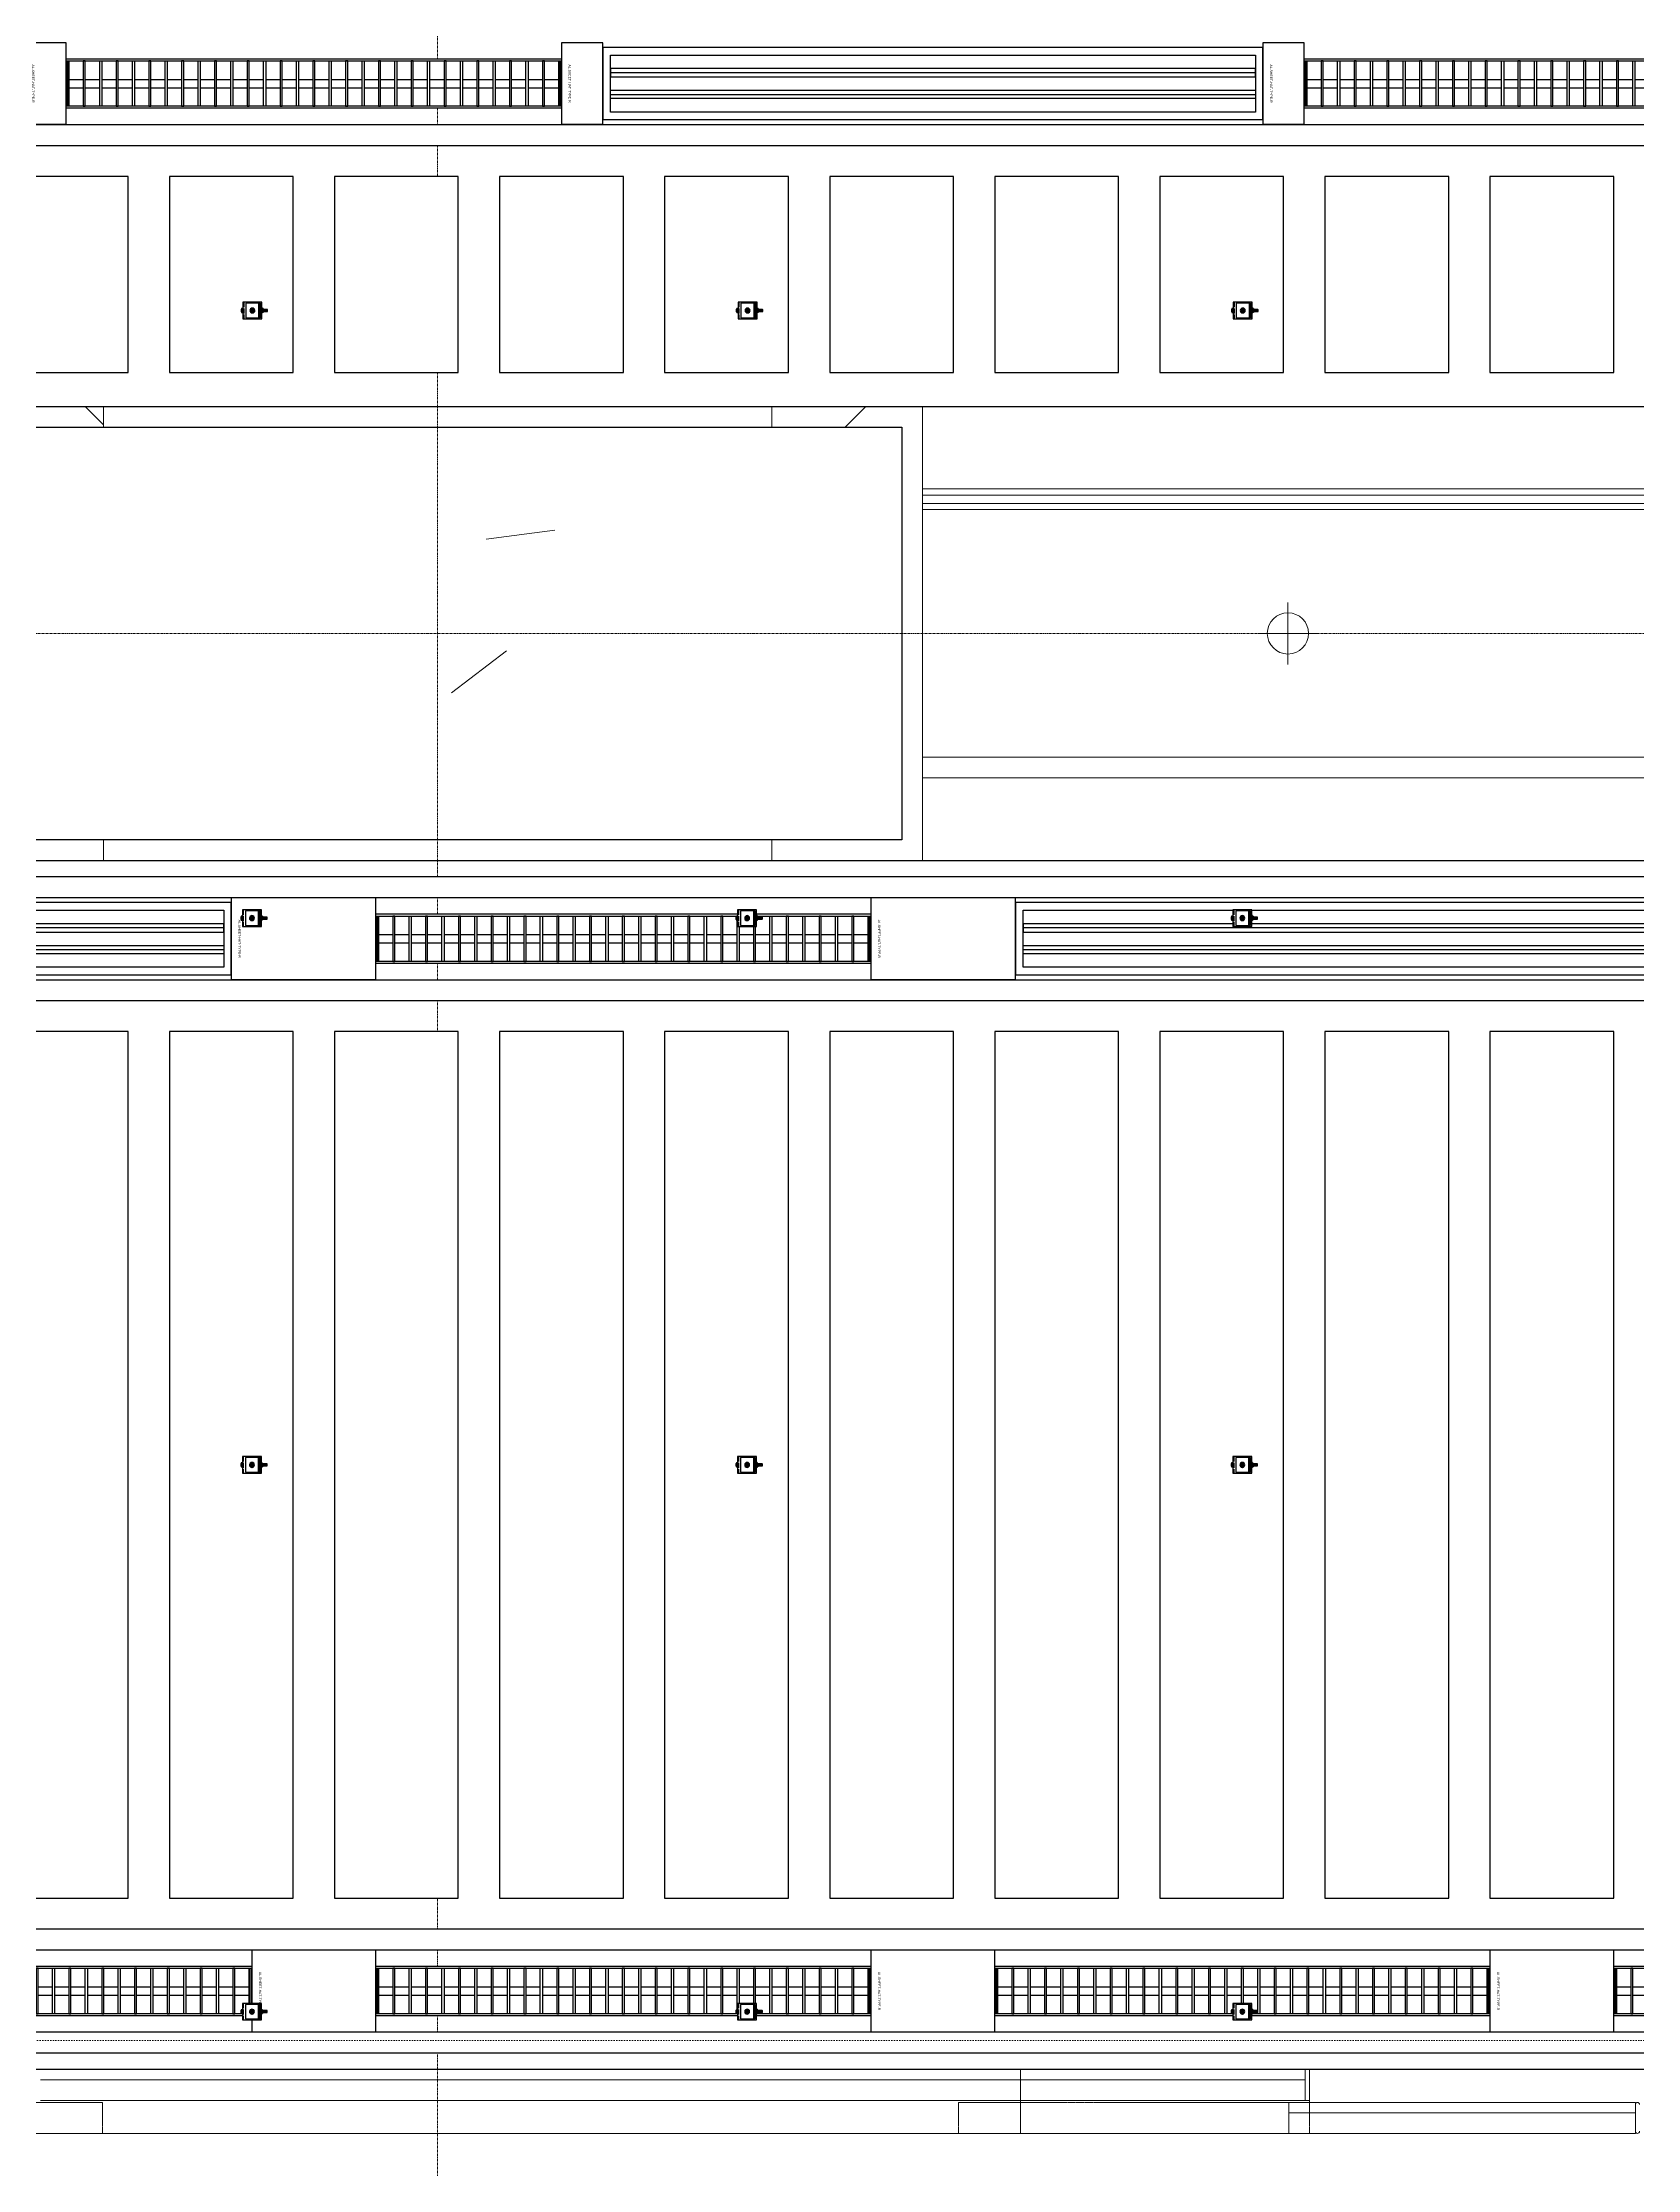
# Model space of a CAD drawing. Header units: millimetres. Extents: x -962357 to -591296, y -195428 to 59420.
# Drawn here: x -791238 to -787373, y -143 to 5012 of the extents above; entities that cross this region are included whole.
import ezdxf
from ezdxf.enums import TextEntityAlignment as Align

# ---------------------------------------------------------------- set-up
doc = ezdxf.new("R2010")
doc.units = ezdxf.units.MM
for name, pattern in [('ACAD_ISO02W100', [15, 12, -3]), ('DASH', [6.35, 3.175, -3.175]), ('DPA_Grid _ Level 100', [10, 5.5, -1.6, 1.3, -1.6]), ('DPA_Hidden 500', [1.4, 0.8, -0.6])]:
    doc.linetypes.add(name, pattern=pattern)
for name, color, linetype in [('000 - CSD_PL_001 - ASCESSORIES', 251, 'Continuous'), ('000 - H A T C H', 8, 'Continuous'), ('000 - WIPEOUT', 250, 'Continuous'), ('001 - ASCESSORIES', 251, 'Continuous'), ('008 - LIGHTING', 1, 'Continuous'), ('A04_TUBE SERIES', 2, 'Continuous'), ('A11_ALU.SOLID SHEET', 2, 'Continuous')]:
    doc.layers.add(name, color=color, linetype=linetype)
for name, color, linetype, lineweight in [('A-COLS', 5, 'Continuous', 25), ('A-COLS-E', 1, 'Continuous', 9), ('A-DETL-GENF', 2, 'Continuous', 9), ('A-GENM', 1, 'Continuous', 9), ('A-GENM-HDLN', 2, 'DPA_Hidden 500', 9), ('A-GLAZ-CURT', 2, 'Continuous', 9), ('A-WALL', 5, 'Continuous', 9), ('A-WALL-FNSH', 2, 'Continuous', 9), ('A-WALL-PATT', 1, 'Continuous', 9), ('E-LITE-EQPM', 2, 'Continuous', 9), ('I-WALL-E', 2, 'Continuous', 9), ('Q-SPCQ', 2, 'Continuous', 9), ('Q-SPCQ-HDLN', 2, 'DASH', 9), ('S-GRID', 251, 'Continuous', 9), ('WALL-E', 2, 'Continuous', 9)]:
    doc.layers.add(name, color=color, linetype=linetype, lineweight=lineweight)
doc.layers.get('000 - CSD_PL_001 - ASCESSORIES').off()

# ---------------------------------------------------------------- blocks, each defined once
blk = doc.blocks.new('System Panel - DPA-AR_Metal Ceiling Rectangular Panel-13139266-4180-01 LOWER PLATFORM LEVEL - REFLECTED CEILING PLAN')
at = {"layer": 'A-GLAZ-CURT'}
for p, q in [((-821182.4, 4129), (-823307.4, 4129)), ((-823307.4, 4129), (-821182.4, 4129)), ((-821182.4, 3929), (-821182.4, 4129)), ((-821182.4, 4129), (-821182.4, 3929)), ((-823307.3, 3929), (-821182.4, 3929)), ((-821182.4, 3929), (-823307.3, 3929))]:
    blk.add_line(p, q, dxfattribs=at)
blk = doc.blocks.new('System Panel - DPA-AR_Metal Ceiling Rectangular Panel-V24-4180-01 LOWER PLATFORM LEVEL - REFLECTED CEILING PLAN')
at = {"layer": 'A-GLAZ-CURT'}
for p, q in [((-821182.4, 3229), (-823307.3, 3229)), ((-823307.3, 3229), (-821182.4, 3229)), ((-821182.4, 3029), (-821182.4, 3229)), ((-821182.4, 3229), (-821182.4, 3029)), ((-823307.4, 3029), (-821182.4, 3029)), ((-821182.4, 3029), (-823307.4, 3029))]:
    blk.add_line(p, q, dxfattribs=at)
blk = doc.blocks.new('System Panel - DPA-AR_Metal Ceiling Rectangular Panel-13139320-4180-01 LOWER PLATFORM LEVEL - REFLECTED CEILING PLAN')
at = {"layer": 'A-GLAZ-CURT'}
for p, q in [((-821182.4, 3879), (-823307.3, 3879)), ((-823307.3, 3879), (-821182.4, 3879)), ((-821182.4, 3279), (-821182.4, 3879)), ((-821182.4, 3879), (-821182.4, 3279)), ((-823307.3, 3279), (-821182.4, 3279)), ((-821182.4, 3279), (-823307.3, 3279))]:
    blk.add_line(p, q, dxfattribs=at)
blk = doc.blocks.new('*U403')
at = {"layer": 'A-GLAZ-CURT'}
for name in ['System Panel - DPA-AR_Metal Ceiling Rectangular Panel-13139266-4180-01 LOWER PLATFORM LEVEL - REFLECTED CEILING PLAN', 'System Panel - DPA-AR_Metal Ceiling Rectangular Panel-13139320-4180-01 LOWER PLATFORM LEVEL - REFLECTED CEILING PLAN', 'System Panel - DPA-AR_Metal Ceiling Rectangular Panel-V24-4180-01 LOWER PLATFORM LEVEL - REFLECTED CEILING PLAN']:
    blk.add_blockref(name, (778882.4, -3579), dxfattribs=at)
blk = doc.blocks.new('*U634')
at = {"color": 1}
blk.add_wipeout([(600, -60), (-600, -60), (-600, 60), (600, 60)], dxfattribs=at).dxf.layer = '000 - WIPEOUT'
at = {"layer": '001 - ASCESSORIES', "color": 0}
blk.add_lwpolyline([(600, -60), (-600, -60), (-600, 60), (600, 60)], close=True, dxfattribs=at)
at = {"layer": '001 - ASCESSORIES'}
for points in [[(-593.5, -55), (-598.5, -55), (-598.5, 55), (-593.5, 55)], [(595, -55), (-595, -55), (-595, 55), (595, 55)], [(-558.8, -55), (-553.8, -55), (-553.8, 55), (-558.8, 55)], [(-514, -55), (-519, -55), (-519, 55), (-514, 55)], [(-479.3, -55), (-474.3, -55), (-474.3, 55), (-479.3, 55)], [(-434.6, -55), (-439.6, -55), (-439.6, 55), (-434.6, 55)], [(-399.8, -55), (-394.8, -55), (-394.8, 55), (-399.8, 55)], [(-355.1, -55), (-360.1, -55), (-360.1, 55), (-355.1, 55)], [(-320.4, -55), (-315.4, -55), (-315.4, 55), (-320.4, 55)], [(-275.6, -55), (-280.6, -55), (-280.6, 55), (-275.6, 55)], [(-240.9, -55), (-235.9, -55), (-235.9, 55), (-240.9, 55)], [(-196.2, -55), (-201.2, -55), (-201.2, 55), (-196.2, 55)], [(-161.4, -55), (-156.4, -55), (-156.4, 55), (-161.4, 55)], [(-116.7, -55), (-121.7, -55), (-121.7, 55), (-116.7, 55)], [(-82, -55), (-77, -55), (-77, 55), (-82, 55)], [(-37.2, -55), (-42.2, -55), (-42.2, 55), (-37.2, 55)], [(-2.5, -55), (2.5, -55), (2.5, 55), (-2.5, 55)], [(42.2, -55), (37.2, -55), (37.2, 55), (42.2, 55)], [(77, -55), (82, -55), (82, 55), (77, 55)], [(121.7, -55), (116.7, -55), (116.7, 55), (121.7, 55)], [(156.4, -55), (161.4, -55), (161.4, 55), (156.4, 55)], [(201.2, -55), (196.2, -55), (196.2, 55), (201.2, 55)], [(235.9, -55), (240.9, -55), (240.9, 55), (235.9, 55)], [(280.6, -55), (275.6, -55), (275.6, 55), (280.6, 55)], [(315.4, -55), (320.4, -55), (320.4, 55), (315.4, 55)], [(360.1, -55), (355.1, -55), (355.1, 55), (360.1, 55)], [(394.8, -55), (399.8, -55), (399.8, 55), (394.8, 55)], [(439.6, -55), (434.6, -55), (434.6, 55), (439.6, 55)], [(474.3, -55), (479.3, -55), (479.3, 55), (474.3, 55)], [(519, -55), (514, -55), (514, 55), (519, 55)], [(553.8, -55), (558.8, -55), (558.8, 55), (553.8, 55)], [(598.5, -55), (593.5, -55), (593.5, 55), (598.5, 55)]]:
    blk.add_lwpolyline(points, close=True, dxfattribs=at)
for points in [[(-593.5, 10), (-558.8, 10)], [(-553.8, 10), (-519, 10)], [(-514, 10), (-479.3, 10)], [(-474.3, 10), (-439.6, 10)], [(-434.6, 10), (-399.8, 10)], [(-394.8, 10), (-360.1, 10)], [(-355.1, 10), (-320.4, 10)], [(-315.4, 10), (-280.6, 10)], [(-275.6, 10), (-240.9, 10)], [(-235.9, 10), (-201.2, 10)], [(-196.2, 10), (-161.4, 10)], [(-156.4, 10), (-121.7, 10)], [(-116.7, 10), (-82, 10)], [(-77, 10), (-42.2, 10)], [(-37.2, 10), (-2.5, 10)], [(2.5, 10), (37.2, 10)], [(42.2, 10), (77, 10)], [(82, 10), (116.7, 10)], [(121.7, 10), (156.4, 10)], [(161.4, 10), (196.2, 10)], [(201.2, 10), (235.9, 10)], [(240.9, 10), (275.6, 10)], [(280.6, 10), (315.4, 10)], [(320.4, 10), (355.1, 10)], [(360.1, 10), (394.8, 10)], [(399.8, 10), (434.6, 10)], [(439.6, 10), (474.3, 10)], [(479.3, 10), (514, 10)], [(519, 10), (553.8, 10)], [(558.8, 10), (593.5, 10)], [(-593.5, -10), (-558.8, -10)], [(-553.8, -10), (-519, -10)], [(-514, -10), (-479.3, -10)], [(-474.3, -10), (-439.6, -10)], [(-434.6, -10), (-399.8, -10)], [(-394.8, -10), (-360.1, -10)], [(-355.1, -10), (-320.4, -10)], [(-315.4, -10), (-280.6, -10)], [(-275.6, -10), (-240.9, -10)], [(-235.9, -10), (-201.2, -10)], [(-196.2, -10), (-161.4, -10)], [(-156.4, -10), (-121.7, -10)], [(-116.7, -10), (-82, -10)], [(-77, -10), (-42.2, -10)], [(-37.2, -10), (-2.5, -10)], [(2.5, -10), (37.2, -10)], [(42.2, -10), (77, -10)], [(82, -10), (116.7, -10)], [(121.7, -10), (156.4, -10)], [(161.4, -10), (196.2, -10)], [(201.2, -10), (235.9, -10)], [(240.9, -10), (275.6, -10)], [(280.6, -10), (315.4, -10)], [(320.4, -10), (355.1, -10)], [(360.1, -10), (394.8, -10)], [(399.8, -10), (434.6, -10)], [(439.6, -10), (474.3, -10)], [(479.3, -10), (514, -10)], [(519, -10), (553.8, -10)], [(558.8, -10), (593.5, -10)]]:
    blk.add_lwpolyline(points, dxfattribs=at)
blk = doc.blocks.new('*U374')
at = {"layer": '001 - ASCESSORIES', "color": 0, "linetype": 'ByBlock'}
blk.add_lwpolyline([(800, 87.5), (-800, 87.5), (-800, -87.5), (800, -87.5)], close=True, dxfattribs=at)
at = {"layer": '001 - ASCESSORIES', "linetype": 'ByBlock'}
for points in [[(-781.5, 69), (781.5, 69), (781.5, -69), (-781.5, -69)], [(781.5, 36.3), (-781.5, 36.3), (-781.5, 16.3), (781.5, 16.3)], [(-781.5, -16.3), (781.5, -16.3), (781.5, -36.3), (-781.5, -36.3)]]:
    blk.add_lwpolyline(points, close=True, dxfattribs=at)
for points in [[(781.5, 26.3), (-781.5, 26.3)], [(-781.5, -26.3), (781.5, -26.3)]]:
    blk.add_lwpolyline(points, dxfattribs=at)
blk = doc.blocks.new('*U549')
blk.add_attdef('EXTR.OVL-LENGTH_', (-25, -59.1), '', height=5)
blk.add_wipeout([(-25, 0), (25, 0), (25, 9187.5), (-25, 9187.5)]).dxf.layer = '000 - WIPEOUT'
at = {"layer": 'A04_TUBE SERIES', "color": 0}
blk.add_lwpolyline([(-25, 0), (25, 0), (25, 9187.5), (-25, 9187.5)], close=True, dxfattribs=at)
blk = doc.blocks.new('*U499')
at = {"layer": 'A11_ALU.SOLID SHEET', "color": 0}
blk.add_lwpolyline([(350, -98.8), (350, 98.8), (0, 98.8), (0, -98.8)], close=True, dxfattribs=at)
at = {"layer": 'Defpoints', "color": 250}
blk.add_point((0, 0), dxfattribs=at)
blk.add_text('AL.SHEET-HAT-TYPE-R', height=6, rotation=270, dxfattribs=at).set_placement((15, 0), align=Align.BOTTOM_CENTER)
blk = doc.blocks.new('*U627')
blk.add_attdef('EXTR.OVL-LENGTH_', (-25, -59.1), '', height=5)
blk.add_wipeout([(-25, 0), (25, 0), (25, 67400), (-25, 67400)]).dxf.layer = '000 - WIPEOUT'
at = {"layer": 'A04_TUBE SERIES', "color": 0}
blk.add_lwpolyline([(-25, 0), (25, 0), (25, 67400), (-25, 67400)], close=True, dxfattribs=at)
blk = doc.blocks.new('*U628')
blk.add_attdef('EXTR.OVL-LENGTH_', (-25, -59.1), '', height=5)
blk.add_wipeout([(-25, 0), (25, 0), (25, 67400), (-25, 67400)]).dxf.layer = '000 - WIPEOUT'
at = {"layer": 'A04_TUBE SERIES', "color": 0}
blk.add_lwpolyline([(-25, 0), (25, 0), (25, 67400), (-25, 67400)], close=True, dxfattribs=at)
blk = doc.blocks.new('*U500')
at = {"layer": 'A11_ALU.SOLID SHEET', "color": 0}
blk.add_lwpolyline([(300, -98.8), (300, 98.8), (0, 98.8), (0, -98.8)], close=True, dxfattribs=at)
at = {"layer": 'Defpoints', "color": 250}
blk.add_point((0, 0), dxfattribs=at)
blk.add_text('AL.SHEET-HAT-TYPE-R', height=6, rotation=270, dxfattribs=at).set_placement((15, 0), align=Align.BOTTOM_CENTER)
blk = doc.blocks.new('*U632')
blk.add_attdef('EXTR.OVL-LENGTH_', (-25, -59.1), '', height=5)
blk.add_wipeout([(-25, 0), (25, 0), (25, 67400), (-25, 67400)]).dxf.layer = '000 - WIPEOUT'
at = {"layer": 'A04_TUBE SERIES', "color": 0}
blk.add_lwpolyline([(-25, 0), (25, 0), (25, 67400), (-25, 67400)], close=True, dxfattribs=at)
blk = doc.blocks.new('*U633')
blk.add_attdef('EXTR.OVL-LENGTH_', (-25, -59.1), '', height=5)
blk.add_wipeout([(-25, 0), (25, 0), (25, 67400), (-25, 67400)]).dxf.layer = '000 - WIPEOUT'
at = {"layer": 'A04_TUBE SERIES', "color": 0}
blk.add_lwpolyline([(-25, 0), (25, 0), (25, 67400), (-25, 67400)], close=True, dxfattribs=at)
blk = doc.blocks.new('*U614')
at = {"color": 3}
for points in [[(-1050, -26850), (1050, -26850), (1050, -27150), (-1050, -27150)], [(-1050, -27250), (1050, -27250), (1050, -27550), (-1050, -27550)], [(-1050, -27650), (1050, -27650), (1050, -27950), (-1050, -27950)], [(-1050, -28050), (1050, -28050), (1050, -28350), (-1050, -28350)], [(-1050, -28450), (1050, -28450), (1050, -28750), (-1050, -28750)], [(-1050, -28850), (1050, -28850), (1050, -29150), (-1050, -29150)], [(-1050, -29250), (1050, -29250), (1050, -29550), (-1050, -29550)], [(-1050, -29650), (1050, -29650), (1050, -29950), (-1050, -29950)], [(-1050, -30050), (1050, -30050), (1050, -30350), (-1050, -30350)], [(-1050, -30450), (1050, -30450), (1050, -30750), (-1050, -30750)]]:
    blk.add_wipeout(points, dxfattribs=at).dxf.layer = '000 - WIPEOUT'
at = {"layer": 'A11_ALU.SOLID SHEET', "color": 0, "linetype": 'ByBlock'}
for points in [[(-1050, -27150), (1050, -27150), (1050, -26850), (-1050, -26850)], [(-1050, -27550), (1050, -27550), (1050, -27250), (-1050, -27250)], [(-1050, -27950), (1050, -27950), (1050, -27650), (-1050, -27650)], [(-1050, -28350), (1050, -28350), (1050, -28050), (-1050, -28050)], [(-1050, -28750), (1050, -28750), (1050, -28450), (-1050, -28450)], [(-1050, -29150), (1050, -29150), (1050, -28850), (-1050, -28850)], [(-1050, -29550), (1050, -29550), (1050, -29250), (-1050, -29250)], [(-1050, -29950), (1050, -29950), (1050, -29650), (-1050, -29650)], [(-1050, -30350), (1050, -30350), (1050, -30050), (-1050, -30050)], [(-1050, -30750), (1050, -30750), (1050, -30450), (-1050, -30450)]]:
    blk.add_lwpolyline(points, close=True, dxfattribs=at)
blk = doc.blocks.new('*U620')
at = {"color": 3}
for points in [[(-237.5, 2350), (237.5, 2350), (237.5, 2050), (-237.5, 2050)], [(-237.5, 1950), (237.5, 1950), (237.5, 1650), (-237.5, 1650)], [(-237.5, 1550), (237.5, 1550), (237.5, 1250), (-237.5, 1250)], [(-237.5, 1150), (237.5, 1150), (237.5, 850), (-237.5, 850)], [(-237.5, 750), (237.5, 750), (237.5, 450), (-237.5, 450)], [(-237.5, 350), (237.5, 350), (237.5, 50), (-237.5, 50)], [(-237.5, -50), (237.5, -50), (237.5, -350), (-237.5, -350)], [(-237.5, -450), (237.5, -450), (237.5, -750), (-237.5, -750)], [(-237.5, -850), (237.5, -850), (237.5, -1150), (-237.5, -1150)], [(-237.5, -1250), (237.5, -1250), (237.5, -1550), (-237.5, -1550)]]:
    blk.add_wipeout(points, dxfattribs=at).dxf.layer = '000 - WIPEOUT'
at = {"layer": 'A11_ALU.SOLID SHEET', "color": 0, "linetype": 'ByBlock'}
for points in [[(-237.5, 2050), (237.5, 2050), (237.5, 2350), (-237.5, 2350)], [(-237.5, 1650), (237.5, 1650), (237.5, 1950), (-237.5, 1950)], [(-237.5, 1250), (237.5, 1250), (237.5, 1550), (-237.5, 1550)], [(-237.5, 850), (237.5, 850), (237.5, 1150), (-237.5, 1150)], [(-237.5, 450), (237.5, 450), (237.5, 750), (-237.5, 750)], [(-237.5, 50), (237.5, 50), (237.5, 350), (-237.5, 350)], [(-237.5, -350), (237.5, -350), (237.5, -50), (-237.5, -50)], [(-237.5, -750), (237.5, -750), (237.5, -450), (-237.5, -450)], [(-237.5, -1150), (237.5, -1150), (237.5, -850), (-237.5, -850)], [(-237.5, -1550), (237.5, -1550), (237.5, -1250), (-237.5, -1250)]]:
    blk.add_lwpolyline(points, close=True, dxfattribs=at)
blk = doc.blocks.new('*U501')
at = {"layer": 'A11_ALU.SOLID SHEET', "color": 0}
blk.add_lwpolyline([(100, -98.8), (100, 98.8), (0, 98.8), (0, -98.8)], close=True, dxfattribs=at)
at = {"layer": 'Defpoints', "color": 250}
blk.add_point((0, 0), dxfattribs=at)
blk.add_text('AL.SHEET-HAT-TYPE-R', height=6, rotation=270, dxfattribs=at).set_placement((15, 0), align=Align.BOTTOM_CENTER)
blk = doc.blocks.new('*U5836')
blk.add_lwpolyline([(-38349, 4315), (-38349, 2757.5), (-41450, 2757.5), (-41450, 4315), (-49246.8, 4315), (-49246.8, 550), (-30509.1, 550), (-30509.1, 4315), (-38349, 4315)])
blk.add_lwpolyline([(-107450, -550), (27650, -550), (27650, -3480), (-107450, -3480)], close=True)
at = {"layer": '008 - LIGHTING'}
for p in [(-44400, 1332.5), (-46900, -740), (-46900, -740), (-46900, -740), (-43400, -740), (-43400, -740), (-43400, -740)]:
    blk.add_blockref('*U374', p, dxfattribs=at)
at = {"layer": 'A11_ALU.SOLID SHEET', "color": 1}
for name, p in [('*U501', (-46600, 1332.5)), ('*U501', (-45300, 1332.5)), ('*U501', (-43600, 1332.5)), ('*U499', (-46100, -740)), ('*U499', (-44550, -740)), ('*U500', (-46050, -3290)), ('*U500', (-44550, -3290)), ('*U500', (-43050, -3290))]:
    blk.add_blockref(name, p, dxfattribs=at)
at = {"layer": '008 - LIGHTING'}
for p in [(-45900, 1332.5), (-42900, 1332.5), (-45150, -740), (-46650, -3290), (-45150, -3290), (-43650, -3290), (-42150, -3290)]:
    blk.add_blockref('*U634', p, dxfattribs=at)
at = {"layer": 'A04_TUBE SERIES', "linetype": 'ByBlock', "rotation": 270}
for name, p in [('*U549', (-49147, 1207.5)), ('*U628', (-107350, -615)), ('*U627', (-107350, -865)), ('*U632', (-107350, -3165)), ('*U633', (-107350, -3415))]:
    blk.add_blockref(name, p, dxfattribs=at)
at = {"layer": 'A11_ALU.SOLID SHEET', "linetype": 'ByBlock', "rotation": 90}
for name, p in [('*U620', (-44300, 870)), ('*U614', (-73500, -2015))]:
    blk.add_blockref(name, p, dxfattribs=at)
at = {"layer": '008 - LIGHTING'}
for p in [(-45150, -740), (-46650, -3290), (-45150, -3290), (-43650, -3290), (-42150, -3290)]:
    blk.add_blockref('*U634', p, dxfattribs=at)
for p in [(-45150, -740), (-46650, -3290), (-45150, -3290), (-43650, -3290), (-42150, -3290)]:
    blk.add_blockref('*U634', p, dxfattribs=at)
blk = doc.blocks.new('DPA_Speciality_PlatformScreenDoor - Length_135300-12767973-4180-01 LOWER PLATFORM LEVEL - REFLECTED CEILING PLAN')
at = {"layer": 'A-GENM'}
for p, q in [((70732.5, -250), (70642.5, -250)), ((70642.5, -250), (70732.5, -250)), ((70837.5, -250), (70647.4, -250)), ((70647.4, -250), (70837.5, -250)), ((70742.5, -250), (70832.5, -250)), ((70832.5, -250), (70742.5, -250)), ((71390.3, -330), (71514.1, -330)), ((71400.9, -330), (71454, -330)), ((71450.4, -330), (71503.5, -330)), ((72990.3, -330), (73114.1, -330)), ((73000.9, -330), (73054, -330)), ((73050.4, -330), (73103.5, -330))]:
    blk.add_line(p, q, dxfattribs=at)
at = {"layer": 'A-GENM-HDLN'}
for p, q in [((71137.5, -175), (71137.5, -250)), ((71137.5, -175), (71987.5, -175)), ((71987.5, -250), (71987.5, -175)), ((74062.5, -250), (74062.5, -175)), ((74912.5, -175), (74062.5, -175)), ((71137.5, -250), (71987.5, -250)), ((74912.5, -250), (74062.5, -250))]:
    blk.add_line(p, q, dxfattribs=at)
at = {"layer": 'Q-SPCQ'}
for p, q in [((71187.5, -175), (70347.5, -175)), ((70347.5, -175), (71187.5, -175)), ((70347.5, -175), (70347.5, -225)), ((70347.5, -175), (70347.5, -225)), ((70347.5, -245), (70347.5, -180)), ((70347.5, -180), (70347.5, -245)), ((70377.5, -175), (71157.5, -175)), ((71157.5, -175), (70377.5, -175)), ((71157.5, -175), (70377.5, -175)), ((70377.5, -175), (71157.5, -175)), ((71137.5, -175), (71837.5, -175)), ((71187.5, -225), (71187.5, -175)), ((71187.5, -175), (71187.5, -225)), ((71837.5, -175), (71837.5, -330)), ((71837.5, -175), (74212.5, -175)), ((71837.5, -330), (71837.5, -175)), ((71837.5, -200), (71837.5, -187.5)), ((71837.5, -187.5), (71837.5, -200)), ((71837.5, -305), (71837.5, -200)), ((71837.5, -200), (71837.5, -305)), ((70347.5, -225), (71187.5, -225)), ((71187.5, -225), (70347.5, -225)), ((70347.5, -250), (70347.5, -225)), ((70347.5, -225), (70347.5, -250)), ((71187.5, -225), (70347.5, -225)), ((70347.5, -225), (70347.5, -250)), ((70347.5, -250), (70347.5, -225)), ((70347.5, -225), (71187.5, -225)), ((71187.5, -225), (70347.5, -225)), ((70347.5, -225), (71187.5, -225)), ((70347.5, -250), (71187.5, -250)), ((71187.5, -250), (70347.5, -250)), ((70347.5, -250), (71187.5, -250)), ((71187.5, -250), (70347.5, -250)), ((71157.5, -225), (70377.5, -225)), ((70377.5, -225), (71157.5, -225)), ((70377.5, -225), (71157.5, -225)), ((71157.5, -225), (70377.5, -225)), ((71137.5, -225), (70397.5, -225)), ((70397.5, -225), (71137.5, -225)), ((71137.5, -225), (70397.5, -225)), ((70397.5, -225), (71137.5, -225)), ((71137.5, -250), (70397.5, -250)), ((70397.5, -250), (71137.5, -250)), ((71137.5, -250), (70397.5, -250)), ((70397.5, -250), (71137.5, -250)), ((71137.5, -305), (71137.5, -250)), ((71137.5, -250), (71137.5, -330)), ((71147.5, -255), (71137.5, -255)), ((71137.5, -255), (71137.5, -330)), ((71137.5, -330), (71137.5, -255)), ((71137.5, -255), (71147.5, -255)), ((71147.5, -330), (71147.5, -255)), ((71147.5, -255), (71147.5, -330)), ((71837.5, -255), (71147.5, -255)), ((71147.5, -255), (71837.5, -255)), ((71147.5, -255), (71147.5, -305)), ((71147.5, -255), (71147.5, -305)), ((71187.5, -225), (71187.5, -250)), ((71187.5, -225), (71187.5, -250)), ((71187.5, -250), (71187.5, -225)), ((71187.5, -225), (71187.5, -250)), ((71197.5, -255), (71777.5, -255)), ((71777.5, -255), (71197.5, -255)), ((71787.5, -255), (71197.5, -255)), ((71197.5, -255), (71787.5, -255)), ((74212.5, -255), (71837.5, -255)), ((71837.5, -255), (71837.5, -305)), ((71837.5, -255), (71837.5, -305)), ((71837.5, -305), (71837.5, -255)), ((71837.5, -255), (71837.5, -305)), ((71838.3, -255), (74212.5, -255)), ((74162.5, -255), (71887.5, -255)), ((71887.5, -255), (74162.5, -255)), ((71897.5, -255), (74152.5, -255)), ((74152.5, -255), (71897.5, -255)), ((71137.5, -317.5), (71137.5, -305)), ((71837.5, -305), (71147.5, -305)), ((71147.5, -305), (71827.5, -305)), ((71147.5, -305), (71147.5, -330)), ((71147.5, -305), (71147.5, -330)), ((71147.5, -305), (71827.5, -305)), ((71827.5, -305), (71147.5, -305)), ((71147.5, -330), (71147.5, -305)), ((71147.5, -305), (71147.5, -330)), ((71837.5, -305), (71147.5, -305)), ((71147.5, -305), (71837.5, -305)), ((71777.5, -305), (71197.5, -305)), ((71197.5, -305), (71777.5, -305)), ((71777.5, -305), (71197.5, -305)), ((71197.5, -305), (71777.5, -305)), ((71787.5, -305), (71197.5, -305)), ((71197.5, -305), (71787.5, -305)), ((71197.5, -305), (71777.5, -305)), ((71777.5, -305), (71197.5, -305)), ((71827.5, -305), (71837.5, -305)), ((71837.5, -317.5), (71837.5, -305)), ((74212.5, -305), (71837.5, -305)), ((71837.5, -330), (71837.5, -305)), ((71837.5, -305), (71837.5, -330)), ((71837.5, -305), (74212.5, -305)), ((71837.5, -305), (71837.5, -317.5)), ((71837.5, -330), (71837.5, -305)), ((71837.5, -305), (71837.5, -330)), ((71838.3, -305), (71847.5, -305)), ((74212.5, -305), (71838.3, -305)), ((71847.5, -305), (74202.5, -305)), ((71847.5, -305), (74202.5, -305)), ((74202.5, -305), (71847.5, -305)), ((74162.5, -305), (71887.5, -305)), ((71887.5, -305), (74162.5, -305)), ((74152.5, -305), (71897.5, -305)), ((71897.5, -305), (74152.5, -305)), ((74152.5, -305), (71897.5, -305)), ((71897.5, -305), (74152.5, -305)), ((71897.5, -305), (74152.5, -305)), ((74152.5, -305), (71897.5, -305)), ((74202.5, -305), (74212.5, -305)), ((71137.5, -330), (71837.5, -330)), ((71137.5, -330), (71147.5, -330)), ((71147.5, -330), (71137.5, -330)), ((71827.5, -330), (71147.5, -330)), ((71147.5, -330), (71837.5, -330)), ((71147.5, -330), (71827.5, -330)), ((71827.5, -330), (71147.5, -330)), ((71777.5, -330), (71197.5, -330)), ((71197.5, -330), (71777.5, -330)), ((71777.5, -330), (71197.5, -330)), ((71197.5, -330), (71777.5, -330)), ((71837.5, -330), (71827.5, -330)), ((71837.5, -330), (74212.5, -330)), ((71838.3, -330), (74212.5, -330)), ((71847.5, -330), (71838.3, -330)), ((74202.5, -330), (71847.5, -330)), ((71847.5, -330), (74202.5, -330)), ((74202.5, -330), (71847.5, -330)), ((74152.5, -330), (71897.5, -330)), ((71897.5, -330), (74152.5, -330)), ((74152.5, -330), (71897.5, -330)), ((71897.5, -330), (74152.5, -330)), ((74212.5, -330), (74202.5, -330))]:
    blk.add_line(p, q, dxfattribs=at)
for centre, start, end in [((70342.5, -180), 0, 180), ((70342.5, -180), 0, 180), ((70342.5, -245), 180, 360), ((70342.5, -245), 180, 360)]:
    blk.add_arc(centre, 5, start, end, dxfattribs=at)
at = {"layer": 'Q-SPCQ-HDLN'}
for p, q in [((135200, -330), (-100, -330)), ((135200, -400), (-100, -400))]:
    blk.add_line(p, q, dxfattribs=at)
blk = doc.blocks.new('LGF_DL_SAA_LowPower_DL1a - LGF_DL_SAA_LowPower_DL1a-8832329-4180-01 LOWER PLATFORM LEVEL - REFLECTED CEILING PLAN')
at = {"layer": 'A-DETL-GENF'}
for p, q in [((0, 75), (0, -75)), ((72.5, 0), (-72.5, 0))]:
    blk.add_line(p, q, dxfattribs=at)
blk.add_circle((0, 0), 50, dxfattribs=at)
blk = doc.blocks.new('C-1-PP19-AR-4180-01-B_20250908-040939_EXDOWNLIGHT')
at = {"layer": 'E-LITE-EQPM', "extrusion": (0, 0, -1), "rotation": 180}
blk.add_blockref('LGF_DL_SAA_LowPower_DL1a - LGF_DL_SAA_LowPower_DL1a-8832329-4180-01 LOWER PLATFORM LEVEL - REFLECTED CEILING PLAN', (43539.5, 0), dxfattribs=at)
at = {"layer": 'Q-SPCQ', "rotation": 180}
blk.add_blockref('DPA_Speciality_PlatformScreenDoor - Length_135300-12767973-4180-01 LOWER PLATFORM LEVEL - REFLECTED CEILING PLAN', (27650, -3810), dxfattribs=at)
blk = doc.blocks.new('000 - ASSCESSORIES_FAMELINE_GALV.BRACKET_FITTING_L-PROFILE_BK-08_TOP_VIEW')
at = {"linetype": 'Continuous'}
blk.add_wipeout([(-17.5, 19), (-17.5, -16), (17.5, -16), (17.5, 19)], dxfattribs=at).dxf.layer = '000 - WIPEOUT'
at = {"layer": '001 - ASCESSORIES', "linetype": 'ByBlock'}
blk.add_lwpolyline([(-17.5, 19), (17.5, 19), (17.5, 16), (-17.5, 16)], close=True, dxfattribs=at)
at = {"layer": '001 - ASCESSORIES', "color": 0, "linetype": 'Continuous'}
blk.add_lwpolyline([(-17.5, 19), (-17.5, -16), (17.5, -16), (17.5, 19)], close=True, dxfattribs=at)
at = {"layer": '001 - ASCESSORIES'}
blk.add_circle((0, 0), 3.5, dxfattribs=at)
blk = doc.blocks.new('*U492')
at = {"layer": '001 - ASCESSORIES', "color": 0}
blk.add_blockref('000 - ASSCESSORIES_FAMELINE_GALV.BRACKET_FITTING_L-PROFILE_BK-08_TOP_VIEW', (0, 0), dxfattribs=at)
blk = doc.blocks.new('000 - DYNAMIC_VIEW_ASSCESSORIES_GALV.STUD_FULL_THREAD_1-4_TOP_VIEW')
at = {"layer": '000 - H A T C H'}
h = blk.add_hatch(color=250, dxfattribs=at)
h.dxf.hatch_style = 1
edge = h.paths.add_edge_path()
edge.add_arc((0, 0), 3.18, 0, 360)
at = {"layer": '001 - ASCESSORIES', "color": 0}
blk.add_circle((0, 0), 3.18, dxfattribs=at)
blk = doc.blocks.new('*U485')
at = {"layer": '001 - ASCESSORIES', "color": 0}
blk.add_blockref('000 - DYNAMIC_VIEW_ASSCESSORIES_GALV.STUD_FULL_THREAD_1-4_TOP_VIEW', (0, 0), dxfattribs=at)
blk = doc.blocks.new('000 - ASSCESSORIES_FAMELINE_GALV.BRACKET_FITTING_U-PROFILE_BK-07_TOP_VIEW')
at = {"linetype": 'Continuous'}
blk.add_wipeout([(20, -23), (20, 23), (-20, 23), (-20, -23)], dxfattribs=at).dxf.layer = '000 - WIPEOUT'
at = {"layer": '001 - ASCESSORIES', "linetype": 'ACAD_ISO02W100'}
for p, q in [((20, 21), (-20, 21)), ((20, -21), (-20, -21))]:
    blk.add_line(p, q, dxfattribs=at)
at = {"layer": '001 - ASCESSORIES', "color": 0, "linetype": 'Continuous'}
blk.add_lwpolyline([(20, -23), (20, 23), (-20, 23), (-20, -23)], close=True, dxfattribs=at)
at = {"layer": '001 - ASCESSORIES', "linetype": 'Continuous'}
blk.add_circle((0, 0), 3.5, dxfattribs=at)
blk = doc.blocks.new('*U489')
at = {"layer": '001 - ASCESSORIES', "color": 0, "linetype": 'ByBlock'}
blk.add_blockref('000 - ASSCESSORIES_FAMELINE_GALV.BRACKET_FITTING_U-PROFILE_BK-07_TOP_VIEW', (0, 0), dxfattribs=at)
blk = doc.blocks.new('*U281')
at = {"layer": '001 - ASCESSORIES', "color": 0}
blk.add_lwpolyline([(4.6, 0), (2.3, 4), (-2.3, 4), (-4.6, 0), (-2.3, -4), (2.3, -4)], close=True, dxfattribs=at)
at = {"layer": '001 - ASCESSORIES', "color": 8}
blk.add_circle((0, 0), 3.85, dxfattribs=at)
at = {"layer": '001 - ASCESSORIES', "color": 0}
blk.add_circle((0, 0), 2.6, dxfattribs=at)
blk = doc.blocks.new('*U639')
at = {"layer": '000 - CSD_PL_001 - ASCESSORIES', "color": 0, "rotation": 270}
blk.add_blockref('*U281', (0, 0), dxfattribs=at)
blk = doc.blocks.new('*U308')
at = {"layer": '001 - ASCESSORIES'}
blk.add_lwpolyline([(-0.3, -4.5), (-0.3, -2.5, -19.949874), (0.3, -2.5), (0.3, -4.5)], format="xyb", dxfattribs=at)
blk.add_arc((0, 0), 4.5, 273.1847, 266.8153, dxfattribs=at)
blk = doc.blocks.new('000 - ASSCESSORIES_SPRING_WASHER_M5_TOP_VIEW')
at = {"color": 6}
blk.add_blockref('*U308', (0, 0), dxfattribs=at)
blk = doc.blocks.new('*U641')
at = {"color": 6}
blk.add_blockref('000 - ASSCESSORIES_SPRING_WASHER_M5_TOP_VIEW', (0, 0), dxfattribs=at)
blk = doc.blocks.new('*U307')
at = {"layer": '001 - ASCESSORIES'}
blk.add_lwpolyline([(-0.3, -6), (-0.3, -2.5, -19.949874), (0.2, -2.5), (0.2, -6)], format="xyb", dxfattribs=at)
blk.add_arc((0, 0), 6, 273.1847, 266.8153, dxfattribs=at)
blk = doc.blocks.new('000 - ASSCESSORIES_WASHER_M5_TOP_VIEW')
at = {"color": 6}
blk.add_blockref('*U307', (0, 0), dxfattribs=at)
blk = doc.blocks.new('*U640')
at = {"color": 6}
blk.add_blockref('000 - ASSCESSORIES_WASHER_M5_TOP_VIEW', (0, 0), dxfattribs=at)
blk = doc.blocks.new('*U282')
at = {"color": 1}
for p, q in [((-3.5, 3.5), (3.5, 3.5)), ((-3.5, 0), (3.5, 0))]:
    blk.add_line(p, q, dxfattribs=at)
at = {"color": 0}
for points in [[(-2.3, 3.2, 0.249855), (-4.6, 3.2), (-4.6, 0.3, 0.249855), (-2.3, 0.3)], [(2.3, 3.2, 0.062432), (0, 3.5, 0.062432), (-2.3, 3.2), (-2.3, 0.3, 0.061701), (0, 0, 0.061701), (2.3, 0.3)], [(4.6, 3.2, 0.249855), (2.3, 3.2), (2.3, 0.3, 0.249855), (4.6, 0.3)]]:
    blk.add_lwpolyline(points, format="xyb", close=True, dxfattribs=at)
blk = doc.blocks.new('*U296')
at = {"layer": '000 - H A T C H'}
h = blk.add_hatch(dxfattribs=at)
h.set_pattern_fill('ANSI35', color=8, scale=4, angle=65)
h.set_pattern_definition([(110, (-0.5, 0), (-0.939693, -0.34202), []), (110, (-0.2012, 0.6409), (-0.939693, -0.34202), [1.25, -0.25, 0, -0.25])])
h.paths.add_polyline_path([(0, -2.5), (59.5, -2.5), (59.5, 2.5), (0, 2.5)])
at = {"color": 8}
blk.add_line((59.5, -2.5), (59.5, 2.5), dxfattribs=at)
at = {"color": 1}
blk.add_lwpolyline([(59.5, 2.5), (0, 2.5), (0, -2.5), (59.5, -2.5), (60, -2), (60, 2)], close=True, dxfattribs=at)
blk = doc.blocks.new('*U448')
at = {"layer": '000 - H A T C H'}
h = blk.add_hatch(color=250, dxfattribs=at)
h.dxf.hatch_style = 1
edge = h.paths.add_edge_path()
edge.add_line((-0.3, -4.6), (-3.2, -4.6))
edge.add_arc((-1, -3.5), 2.45, 180, 208.0569, ccw=False)
edge.add_line((-3.5, -3.5), (-3.5, 0))
edge.add_arc((5.9, 0), 9.36, 179.9761, 180.0239, ccw=False)
edge.add_line((-3.5, 0), (-3.5, 0))
edge.add_arc((5.9, 0), 9.36, 179.9761, 180.0239, ccw=False)
edge.add_line((-3.5, 0), (-3.5, 3.5))
edge.add_arc((-1, 3.5), 2.45, 151.9431, 180, ccw=False)
edge.add_line((-3.2, 4.6), (-0.3, 4.6))
edge.add_arc((-2.5, 3.5), 2.45, 360, 388.0569, ccw=False)
edge.add_line((0, 3.5), (0, -3.5))
edge.add_arc((-2.5, -3.5), 2.45, 331.9431, 360, ccw=False)
blk.add_blockref('*U296', (0, 0))
at = {"layer": '001 - ASCESSORIES', "rotation": 90}
blk.add_blockref('*U282', (0, 0), dxfattribs=at)
blk = doc.blocks.new('*U306')
blk.add_wipeout([(-6, 0.65), (6, 0.65), (6, -0.65), (-6, -0.65)]).dxf.layer = '000 - WIPEOUT'
at = {"layer": '001 - ASCESSORIES'}
blk.add_lwpolyline([(-6, 0.65), (6, 0.65), (6, -0.65), (-6, -0.65)], close=True, dxfattribs=at)
blk.add_wipeout([(0.1, -0.65), (6, -0.65), (6, 0.65), (0.1, 0.65)]).dxf.layer = '000 - WIPEOUT'
blk.add_wipeout([(-0.1, -0.65), (-6, -0.65), (-6, 0.65), (-0.1, 0.65)]).dxf.layer = '000 - WIPEOUT'
for points in [[(-0.1, -0.65), (-6, -0.65), (-6, 0.65), (-0.1, 0.65)], [(0.1, -0.65), (6, -0.65), (6, 0.65), (0.1, 0.65)]]:
    blk.add_lwpolyline(points, close=True, dxfattribs=at)
blk = doc.blocks.new('000 - ASSCESSORIES_WASHER_M5_FRONT-SIDE-BACK_VIEW')
at = {"color": 6}
blk.add_blockref('*U306', (0, 0), dxfattribs=at)
blk = doc.blocks.new('*U637')
at = {"color": 6}
blk.add_blockref('000 - ASSCESSORIES_WASHER_M5_FRONT-SIDE-BACK_VIEW', (0, 0), dxfattribs=at)
blk = doc.blocks.new('*U309')
blk.add_wipeout([(-4.5, 0.65), (4.5, 0.65), (4.5, -0.65), (-4.5, -0.65)]).dxf.layer = '000 - WIPEOUT'
at = {"layer": '001 - ASCESSORIES'}
blk.add_lwpolyline([(-4.5, 0.65), (4.5, 0.65), (4.5, -0.65), (-4.5, -0.65)], close=True, dxfattribs=at)
blk.add_wipeout([(0.1, -0.95), (4.5, -0.65), (4.5, 0.65), (0.1, 0.35)]).dxf.layer = '000 - WIPEOUT'
blk.add_wipeout([(-0.1, -0.35), (-4.5, -0.65), (-4.5, 0.65), (-0.1, 0.95)]).dxf.layer = '000 - WIPEOUT'
for points in [[(-0.1, -0.35), (-4.5, -0.65), (-4.5, 0.65), (-0.1, 0.95)], [(0.1, -0.95), (4.5, -0.65), (4.5, 0.65), (0.1, 0.35)]]:
    blk.add_lwpolyline(points, close=True, dxfattribs=at)
blk = doc.blocks.new('000 - ASSCESSORIES_SPRING_WASHER_M5_FRONT-SIDE-BACK_VIEW')
at = {"color": 6}
blk.add_blockref('*U309', (0, 0), dxfattribs=at)
blk = doc.blocks.new('*U638')
at = {"color": 6}
blk.add_blockref('000 - ASSCESSORIES_SPRING_WASHER_M5_FRONT-SIDE-BACK_VIEW', (0, 0), dxfattribs=at)
blk = doc.blocks.new('*U486')
at = {"layer": '001 - ASCESSORIES'}
blk.add_blockref('*U448', (-23, 0), dxfattribs=at)
at = {"layer": '001 - ASCESSORIES', "color": 6, "rotation": 180}
for name in ['*U640', '*U641']:
    blk.add_blockref(name, (0, 0), dxfattribs=at)
at = {"layer": '001 - ASCESSORIES', "color": 2, "rotation": 270}
blk.add_blockref('*U639', (0, 0), dxfattribs=at)
blk.add_blockref('*U639', (0, 0), dxfattribs=at)
at = {"layer": '001 - ASCESSORIES', "color": 0, "rotation": 90}
blk.add_blockref('*U489', (0, 0), dxfattribs=at)
at = {"layer": '001 - ASCESSORIES', "color": 0, "rotation": 270}
blk.add_blockref('*U492', (0, 0), dxfattribs=at)
at = {"layer": '001 - ASCESSORIES', "color": 6}
for name in ['*U640', '*U641']:
    blk.add_blockref(name, (0, 0), dxfattribs=at)
at = {"layer": '001 - ASCESSORIES', "color": 2, "rotation": 90}
blk.add_blockref('*U639', (0, 0), dxfattribs=at)
blk.add_blockref('*U639', (0, 0), dxfattribs=at)
at = {"layer": '001 - ASCESSORIES', "color": 1}
blk.add_blockref('*U485', (0, 0), dxfattribs=at)
at = {"layer": '001 - ASCESSORIES', "rotation": 90}
blk.add_blockref('*U637', (23.65, 0), dxfattribs=at)
blk.add_blockref('*U638', (25.25, 0), dxfattribs=at)
blk = doc.blocks.new('C-1-PP19-AR-4180-01-B_20250903-141828_ERROR_HANGING')
at = {"layer": '000 - CSD_PL_001 - ASCESSORIES', "linetype": 'ByBlock'}
for p in [(-46049, 782.5), (-44849, 782.5), (-43649, 782.5), (-46050, -690), (-44850, -690), (-43650, -690), (-46050, -2015), (-44850, -2015), (-43650, -2015), (-46050, -3340), (-44850, -3340), (-43650, -3340)]:
    blk.add_blockref('*U486', p, dxfattribs=at)

msp = doc.modelspace()

# ---------------------------------------------------------------- hatches: boundary and pattern name
at = {"layer": 'A-COLS-E'}
h = msp.add_hatch(dxfattribs=at)
h.set_pattern_fill('FP_1', color=256, style=0, pattern_type=2)
h.set_pattern_definition([(50, (2.4, 1), (3643.682, -318.781), [381, -4191]), (355, (2.4, 1), (-704.856, 3821.136), [304.8, -3352.8]), (100.451, (306, -25.6), (2938.852, 3502.332), [323.8, -3561.801]), (46.184, (2.4, 1017), (5421.58, -840.856), [571.5, -6286.5]), (96.636, (454, 947), (4748.05, 4948.55), [485.7, -5342.702]), (351.184, (2.4, 1017), (4748.1, 4948.506), [457.2, -5029.2]), (21, (510.4, 763), (3032.288, -2045.304), [381, -4191]), (326, (510.4, 763), (1236.042, 3683.762), [304.8, -3352.8]), (71.451, (763, 592.5), (4268.343, 1638.425), [323.8, -3561.801]), (37.5, (2.4, 1), (61.772, 1691.1008), [167.64, -3144.52, 167.64, -3235.96, -3365.5]), (37.5, (2.4, 1), (61.772, 1691.1008), [-6715.76, 167.64, -3197.86]), (7.5, (2.4, 1), (1336.3933, 2003.6115), [167.64, -1772.92, 167.64, -3068.32, -1282.7]), (7.5, (2.4, 1), (1336.3933, 2003.6115), [-5176.52, 167.64, -1115.06]), (327.5, (-1130.5, 1), (2711.8178, -114.5786), [167.64, -1102.36, 167.64, -3794.76, -5257.8]), (327.5, (-1130.5, 1), (2711.8178, -114.5786), [-5232.4, 167.64, -5090.16]), (317.5, (-1638.5, 1), (2962.5856, 508.5334), [167.64, -1483.36, 167.64, -2463.8, -3733.8]), (317.5, (-1638.5, 1), (2962.5856, 508.5334), [-4282.44, 167.64, -3566.16])])
h.paths.add_polyline_path([(-789155, 3080), (-789155, 4080), (-791405, 4080), (-791405, 3080), (-789594.7, 3080)])
at = {"layer": 'A-WALL-PATT'}
h = msp.add_hatch(dxfattribs=at)
h.set_pattern_fill('FP_3', color=256, style=0, pattern_type=2)
h.set_pattern_definition([(45, (2.4, 1), (-1060.6602, 1060.6602), []), (135, (2.4, 1), (-1060.6602, -1060.6602), [])])
h.paths.add_polyline_path([(-791090, 4080), (-791090, 4130), (-791405, 4130), (-791405, 4080)])
h.paths.add_polyline_path([(-789469.9, 4080), (-789154.9, 4080), (-789154.9, 4130), (-789469.9, 4130)])

# ---------------------------------------------------------------- linework, layer by layer
at = {"layer": 'A-COLS'}
for p, q in [((-791405, 4080), (-789155, 4080)), ((-789155, 4080), (-789155, 3080)), ((-789155, 3080), (-791405, 3080))]:
    msp.add_line(p, q, dxfattribs=at)
at = {"layer": 'A-WALL'}
for p, q in [((-791090, 4130), (-791090, 4080)), ((-791090, 4080), (-791090, 4130)), ((-791090, 3080), (-791090, 3030)), ((-791090, 3030), (-791090, 3080)), ((-789469.9, 3030), (-789469.9, 3080)), ((-789469.9, 3080), (-789469.9, 3030))]:
    msp.add_line(p, q, dxfattribs=at)
at = {"layer": 'A-WALL-FNSH', "color": 250}
for p, q in [((-791405, 4130), (-791090, 4130)), ((-791090, 4130), (-789469.9, 4130)), ((-789469.9, 4130), (-789154.9, 4130)), ((-789469.9, 4080), (-789469.9, 4130)), ((-789469.9, 4130), (-789469.9, 4080)), ((-789154.9, 4130), (-789104.9, 4130)), ((-789104.9, 4130), (-789104.9, 3080)), ((-791090, 4080), (-791405, 4080)), ((-789469.9, 4080), (-791090, 4080)), ((-789154.9, 4080), (-789469.9, 4080)), ((-789154.9, 3080), (-789154.9, 4080)), ((-791405, 3080), (-791090, 3080)), ((-791090, 3080), (-789469.9, 3080)), ((-789469.9, 3080), (-789154.9, 3080)), ((-789104.9, 3080), (-789104.9, 3030)), ((-791090, 3030), (-791405, 3030)), ((-789469.9, 3030), (-791090, 3030)), ((-789104.9, 3030), (-789469.9, 3030))]:
    msp.add_line(p, q, dxfattribs=at)
at = {"layer": 'I-WALL-E'}
for p, q in [((-789104.9, 3915), (-784590, 3915)), ((-784590, 3915), (-789104.9, 3915)), ((-789104.9, 3895), (-789104.9, 3915)), ((-789104.9, 3895), (-784590, 3895)), ((-784590, 3895), (-789104.9, 3895))]:
    msp.add_line(p, q, dxfattribs=at)
at = {"layer": 'S-GRID', "linetype": 'DPA_Grid _ Level 100'}
for p, q in [((-790280, -30741.3), (-790280, 54920.2)), ((-602984.2, 3580), (-957857, 3580))]:
    msp.add_line(p, q, dxfattribs=at)
at = {"layer": 'WALL-E'}
for p, q in [((-789469.9, 4130), (-791090, 4130)), ((-789469.9, 4080), (-789469.9, 4130)), ((-791090, 4080), (-789469.9, 4080)), ((-789469.9, 3080), (-791090, 3080)), ((-791090, 3030), (-789469.9, 3030))]:
    msp.add_line(p, q, dxfattribs=at)

# ---------------------------------------------------------------- block references
msp.add_blockref('*U403', (-744680, 3580))

# ---------------------------------------------------------------- next in the draw order: block references
msp.add_blockref('*U5836', (-744680, 3580))

# ---------------------------------------------------------------- next in the draw order: block references
msp.add_blockref('C-1-PP19-AR-4180-01-B_20250908-040939_EXDOWNLIGHT', (-744680, 3580))

# ---------------------------------------------------------------- next in the draw order: block references
msp.add_blockref('C-1-PP19-AR-4180-01-B_20250903-141828_ERROR_HANGING', (-744680, 3580))

doc.saveas('drawing.dxf')
